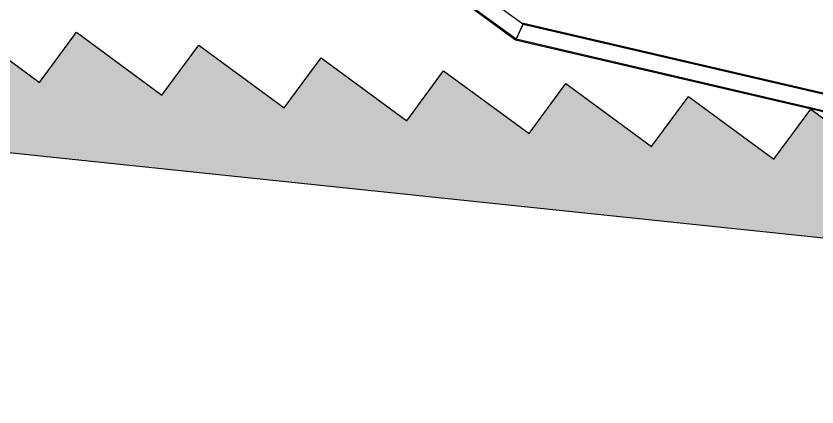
# Model space of a CAD drawing. Header units: millimetres. Extents: x 400392 to 401186, y 4543812 to 4544115.
# Drawn here: x 400765.129 to 400767.317, y 4544085.404 to 4544086.473 of the extents above; entities that cross this region are included whole.
import ezdxf

# ---------------------------------------------------------------- set-up
doc = ezdxf.new("R2010")
doc.units = ezdxf.units.MM
for name, color, linetype in [('görünüş prota', 4, 'Continuous'), ('kesit prota', 1, 'Continuous'), ('kesit tarama prota', 252, 'Continuous'), ('kiris prota', 6, 'Continuous')]:
    doc.layers.add(name, color=color, linetype=linetype)

# ---------------------------------------------------------------- blocks, each defined once
blk = doc.blocks.new('A$C750F51A7')
at = {"layer": 'görünüş prota', "color": 253, "lineweight": -2}
for p, q in [((199.34, -94.18), (86.77, -142.48)), ((199.63, -94.38), (86.83, -142.78)), ((203.99, -97.3), (87.71, -147.19)), ((204.29, -97.49), (87.77, -147.49)), ((86.77, -142.79), (-158.63, -142.79)), ((86.77, -142.79), (86.7, -142.49)), ((86.77, -142.48), (86.83, -142.78)), ((86.77, -142.79), (87.7, -147.19)), ((87.71, -147.19), (86.83, -142.78)), ((87.7, -147.19), (-158.63, -147.19)), ((87.77, -147.49), (-158.63, -147.49)), ((87.77, -147.49), (87.7, -147.19)), ((87.71, -147.19), (87.77, -147.49))]:
    blk.add_line(p, q, dxfattribs=at)

msp = doc.modelspace()

# ---------------------------------------------------------------- hatches: boundary and pattern name
at = {"layer": 'kesit tarama prota'}
h = msp.add_hatch(color=256, dxfattribs=at)
h.dxf.hatch_style = 1
h.paths.add_polyline_path([(400769.29744, 4544081.37809), (400766.79467, 4544083.22079), (400768.71566, 4544085.82989), (400768.31312, 4544086.12627), (400768.20195, 4544085.9759), (400767.96842, 4544086.14784), (400767.86762, 4544086.01095), (400767.63409, 4544086.18289), (400767.5333, 4544086.04599), (400767.29977, 4544086.21793), (400767.19898, 4544086.08103), (400766.96545, 4544086.25297), (400766.86466, 4544086.11608), (400766.63112, 4544086.28802), (400766.53033, 4544086.15112), (400766.2968, 4544086.32306), (400766.19601, 4544086.18616), (400765.96248, 4544086.3581), (400765.86169, 4544086.22121), (400765.62815, 4544086.39315), (400765.52736, 4544086.25625), (400765.29383, 4544086.42819), (400765.19304, 4544086.29129), (400764.95951, 4544086.46323), (400764.85872, 4544086.32633), (400764.62518, 4544086.49827), (400764.52439, 4544086.36138), (400764.29086, 4544086.53332), (400764.19007, 4544086.39642), (400763.95654, 4544086.56836), (400763.85575, 4544086.43146), (400763.62222, 4544086.6034), (400763.52142, 4544086.46651), (400763.28789, 4544086.63845), (400763.1871, 4544086.50155), (400762.95357, 4544086.67349), (400762.85278, 4544086.53659), (400760.2514, 4544088.45189), (400760.15061, 4544088.31499), (400759.91708, 4544088.48693), (400759.81629, 4544088.35004), (400759.58275, 4544088.52198), (400759.48196, 4544088.38508), (400759.24843, 4544088.55702), (400759.14764, 4544088.42012), (400758.91411, 4544088.59206), (400758.81332, 4544088.45517), (400758.57978, 4544088.62711), (400758.47899, 4544088.49021), (400758.24546, 4544088.66215), (400758.14467, 4544088.52525), (400755.67246, 4544090.34545), (400757.03435, 4544092.19517), (400759.5596, 4544090.33592), (400762.16825, 4544090.02961), (400764.26986, 4544088.48227), (400764.56631, 4544088.88491), (400762.35525, 4544090.51284), (400759.7466, 4544090.81914), (400756.92816, 4544092.89426), (400755.77794, 4544091.33202), (400754.00248, 4544092.63922), (400753.29101, 4544091.67289), (400768.58597, 4544080.41176)])
h.paths.add_polyline_path([(400762.51636, 4544086.37076), (400768.06479, 4544085.78919), (400766.39204, 4544083.51724)], flags=16)

# ---------------------------------------------------------------- linework, layer by layer
at = {"layer": 'kesit prota', "color": 1}
for points in [[(400764.95951, 4544086.46323), (400765.19304, 4544086.29129), (400765.29383, 4544086.42819), (400765.52736, 4544086.25625), (400765.62815, 4544086.39315), (400765.86169, 4544086.22121), (400765.96248, 4544086.3581), (400766.19601, 4544086.18616), (400766.2968, 4544086.32306), (400766.53033, 4544086.15112), (400766.63112, 4544086.28802), (400766.86466, 4544086.11608), (400766.96545, 4544086.25297), (400767.19898, 4544086.08103), (400767.29977, 4544086.21793), (400767.5333, 4544086.04599)], [(400762.51636, 4544086.37076), (400768.06479, 4544085.78919)]]:
    msp.add_lwpolyline(points, dxfattribs=at)

# ---------------------------------------------------------------- block references
at = {"layer": 'kiris prota', "color": 1, "xscale": 0.01, "yscale": 0.01, "zscale": 0.01, "rotation": 323.6371180962271}
msp.add_blockref('A$C750F51A7', (400766.6613, 4544088.11446), dxfattribs=at)

doc.saveas('drawing.dxf')
